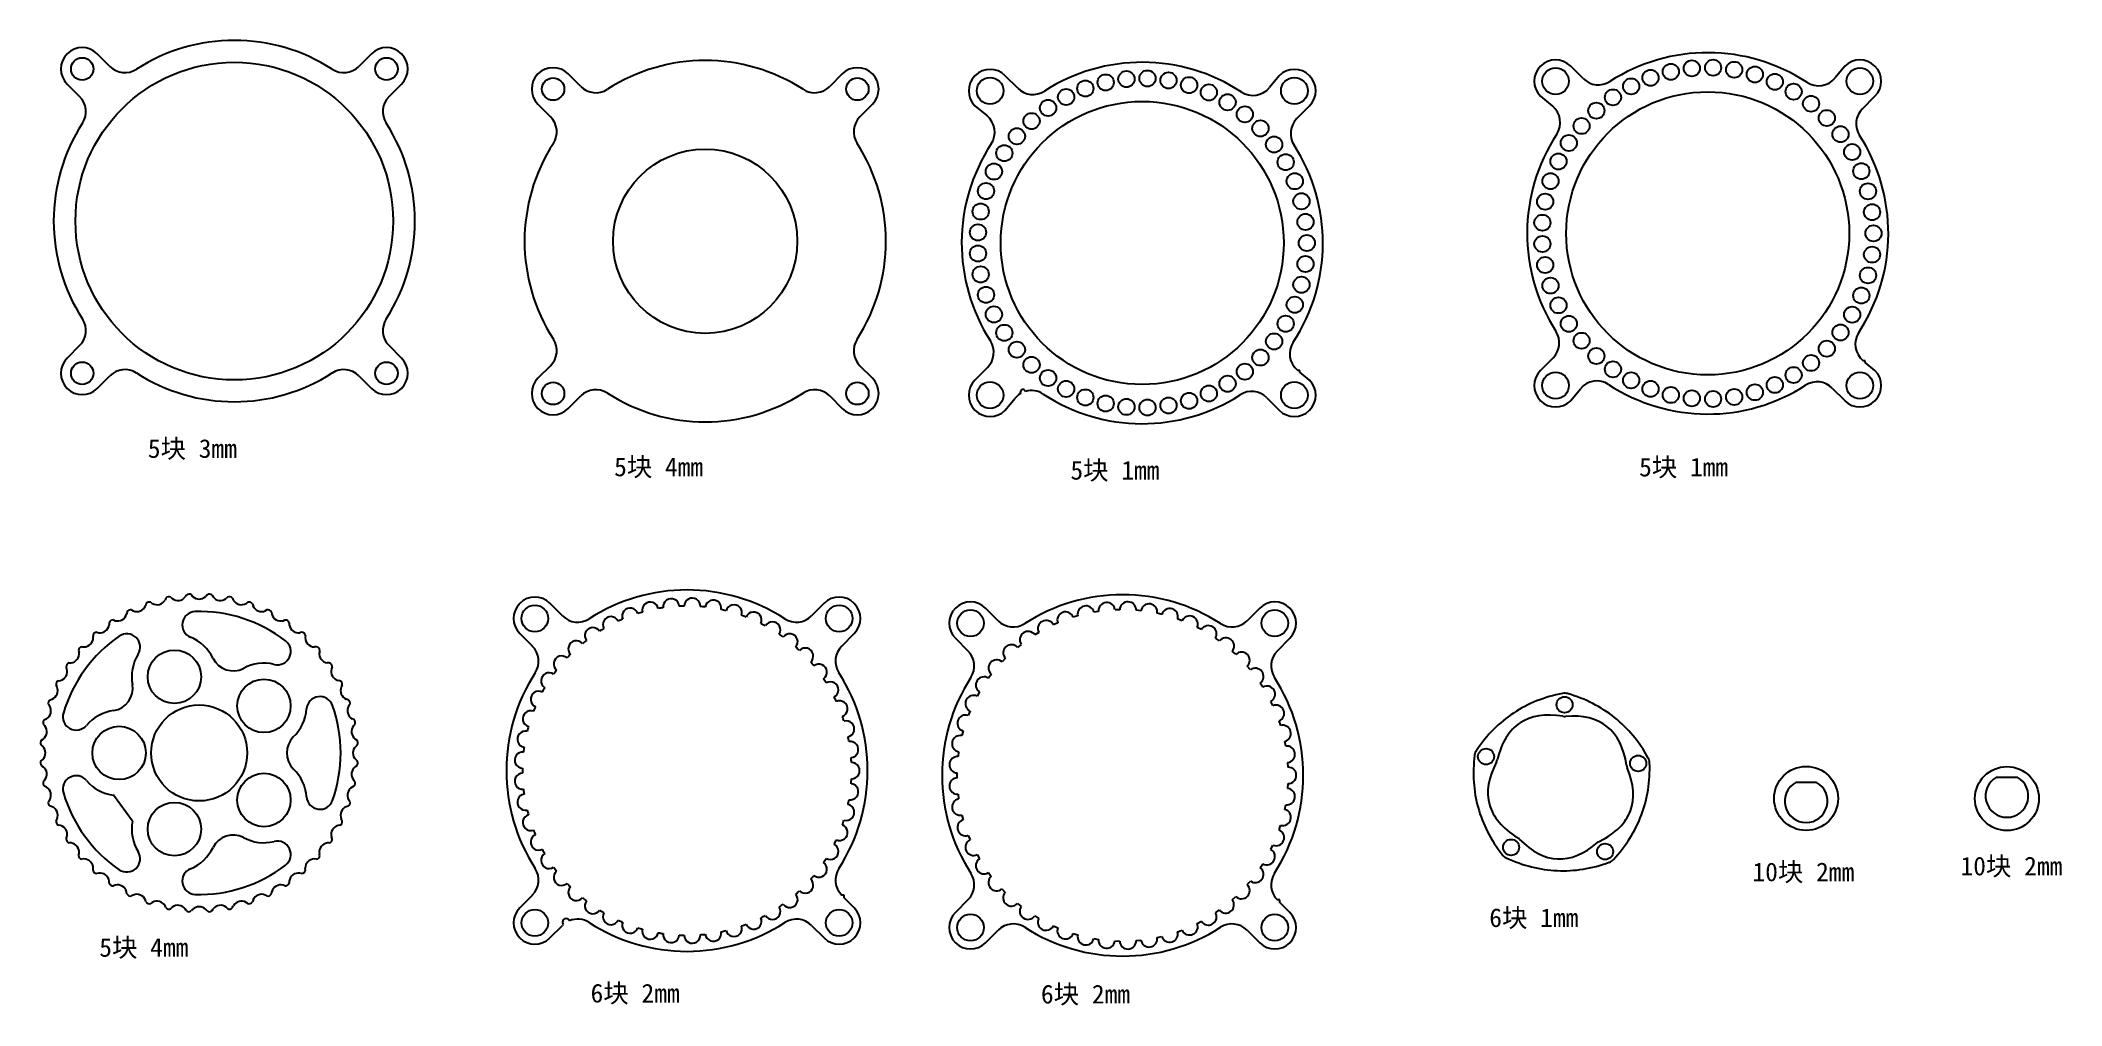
# Model space of a CAD drawing. Header units: millimetres. Extents: x 102 to 480, y -131 to 50.
import ezdxf

# ---------------------------------------------------------------- set-up
doc = ezdxf.new("R2010")
doc.units = ezdxf.units.MM

msp = doc.modelspace()

# ---------------------------------------------------------------- linework, layer by layer
at = {"color": 7, "linetype": 'Continuous', "lineweight": 25}
for p, q in [((114.61, 45.07), (112.26, 47.42)), ((163.61, 47.42), (161.26, 45.07)), ((106.61, 41.77), (108.96, 39.42)), ((166.91, 39.42), (169.26, 41.77)), ((202.81, 41.31), (200.46, 43.66)), ((251.8, 43.66), (249.45, 41.31)), ((284.67, 40.98), (282.31, 43.33)), ((333.66, 43.33), (331.83, 41.1)), ((390.59, 42.78), (388.24, 45.13)), ((439.59, 45.13), (437.76, 42.9)), ((194.8, 38), (197.15, 35.65)), ((255.11, 35.65), (257.46, 38)), ((382.59, 39.47), (384.81, 37.65)), ((442.89, 37.12), (445.24, 39.47)), ((276.66, 37.67), (278.89, 35.85)), ((336.96, 35.32), (339.31, 37.67)), ((108.96, -7.22), (106.61, -9.58)), ((169.26, -9.58), (166.91, -7.22)), ((197.15, -10.99), (194.8, -13.34)), ((257.46, -13.34), (255.11, -10.99)), ((279.01, -11.32), (276.66, -13.67)), ((384.94, -9.52), (382.59, -11.87)), ((443.42, -10.04), (443.02, -10.04)), ((443.42, -10.37), (443.42, -10.04)), ((445.24, -11.87), (443.42, -10.37)), ((112.26, -15.23), (114.61, -12.88)), ((161.26, -12.88), (163.61, -15.23)), ((337.49, -11.85), (337.09, -11.85)), ((337.49, -12.17), (337.49, -11.85)), ((339.31, -13.67), (337.49, -12.17)), ((200.46, -19), (202.81, -16.65)), ((249.45, -16.65), (251.8, -19)), ((282.31, -19.33), (284.14, -17.1)), ((331.31, -16.98), (333.66, -19.33)), ((388.24, -17.52), (390.07, -15.3)), ((437.23, -15.17), (439.59, -17.52)), ((118.67, -56.71), (118.99, -56.89)), ((121.38, -55.59), (121.27, -55.95)), ((122.27, -55.29), (122.57, -55.51)), ((125.11, -54.53), (124.95, -54.87)), ((126.03, -54.34), (126.3, -54.6)), ((128.95, -53.96), (128.75, -54.28)), ((129.88, -53.9), (130.12, -54.19)), ((132.82, -53.9), (132.58, -54.19)), ((133.76, -53.96), (133.95, -54.28)), ((136.67, -54.34), (136.4, -54.6)), ((137.59, -54.53), (137.74, -54.87)), ((140.43, -55.29), (140.13, -55.51)), ((141.32, -55.59), (141.43, -55.95)), ((144.04, -56.72), (143.7, -56.89)), ((199.4, -57.84), (197.05, -55.48)), ((248.39, -55.48), (246.04, -57.84)), ((281, -58.73), (278.65, -56.37)), ((303.78, -56.67), (302.89, -56.7)), ((307.75, -56.86), (306.86, -56.77)), ((329.99, -56.37), (327.64, -58.73)), ((114.5, -59.12), (114.49, -59.49)), ((115.28, -58.6), (115.63, -58.73)), ((117.83, -57.13), (117.76, -57.5)), ((144.88, -57.13), (144.93, -57.5)), ((147.07, -58.73), (147.42, -58.6)), ((148.2, -59.12), (148.21, -59.49)), ((292.17, -59.15), (291.36, -59.51)), ((295.93, -57.83), (295.07, -58.08)), ((299.81, -57), (298.94, -57.14)), ((311.67, -57.55), (310.8, -57.35)), ((315.46, -58.74), (314.63, -58.43)), ((319.07, -60.4), (318.29, -59.99)), ((108.76, -64.31), (108.85, -64.68)), ((109.38, -63.61), (109.75, -63.64)), ((111.46, -61.53), (111.48, -61.71)), ((111.5, -61.9), (111.48, -61.71)), ((112.17, -60.91), (112.53, -60.99)), ((150.54, -60.91), (150.17, -60.99)), ((151.24, -61.53), (151.2, -61.9)), ((153.32, -63.61), (152.95, -63.64)), ((153.94, -64.31), (153.85, -64.68)), ((191.4, -61.14), (193.75, -63.49)), ((251.7, -63.49), (254.05, -61.14)), ((272.99, -62.03), (275.35, -64.38)), ((285.33, -63.16), (284.63, -63.72)), ((288.62, -60.93), (287.86, -61.4)), ((322.45, -62.51), (321.72, -62)), ((333.3, -64.38), (335.65, -62.03)), ((106.58, -67.77), (106.45, -67.42)), ((106.97, -66.64), (107.35, -66.63)), ((155.73, -66.65), (155.35, -66.63)), ((156.25, -67.43), (156.11, -67.77)), ((282.34, -65.79), (281.73, -66.43)), ((325.52, -65.03), (324.86, -64.44)), ((328.24, -67.93), (327.67, -67.25)), ((104.74, -71.14), (104.57, -70.81)), ((104.98, -69.97), (105.35, -69.91)), ((157.72, -69.97), (157.35, -69.91)), ((158.13, -70.81), (157.95, -71.14)), ((279.72, -68.78), (279.19, -69.5)), ((330.58, -71.15), (330.09, -70.41)), ((103.36, -74.72), (103.14, -74.41)), ((103.44, -73.53), (103.8, -73.42)), ((159.26, -73.53), (158.9, -73.42)), ((159.56, -74.42), (159.34, -74.72)), ((275.73, -75.64), (275.39, -76.47)), ((277.51, -72.08), (277.07, -72.86)), ((332.48, -74.64), (332.09, -73.84)), ((102.2, -78.17), (102.45, -78.45)), ((102.38, -77.25), (102.72, -77.1)), ((160.32, -77.26), (159.98, -77.1)), ((160.5, -78.18), (160.25, -78.45)), ((274.42, -79.4), (274.2, -80.26)), ((333.92, -78.35), (333.63, -77.51)), ((101.75, -82.02), (102.04, -82.26)), ((101.81, -81.09), (102.13, -80.89)), ((160.89, -81.09), (160.57, -80.89)), ((160.95, -82.03), (160.66, -82.26)), ((334.87, -82.21), (334.7, -81.34)), ((101.75, -84.96), (102.04, -84.73)), ((101.81, -85.9), (102.13, -86.1)), ((160.88, -85.9), (160.57, -86.1)), ((160.66, -84.73), (160.95, -84.97)), ((273.6, -83.29), (273.49, -84.17)), ((335.32, -86.16), (335.26, -85.28)), ((102.2, -88.81), (102.45, -88.54)), ((102.72, -89.89), (102.38, -89.73)), ((160.32, -89.74), (159.98, -89.89)), ((160.25, -88.54), (160.5, -88.82)), ((273.29, -87.25), (273.29, -88.14)), ((335.26, -90.14), (335.32, -89.25)), ((430.4, -89), (434.28, -89)), ((468.02, -88.02), (471.9, -88.02)), ((103.14, -92.57), (103.36, -92.27)), ((103.8, -93.57), (103.44, -93.46)), ((118.85, -96.28), (115.32, -91.43)), ((159.25, -93.47), (158.9, -93.57)), ((159.56, -92.58), (159.34, -92.27)), ((273.49, -91.23), (273.6, -92.11)), ((334.7, -94.08), (334.87, -93.2)), ((104.57, -96.18), (104.74, -95.85)), ((105.35, -97.08), (104.98, -97.02)), ((157.71, -97.02), (157.35, -97.08)), ((158.13, -96.18), (157.95, -95.85)), ((274.19, -95.14), (274.42, -96)), ((333.63, -97.91), (333.91, -97.06)), ((106.45, -99.57), (106.58, -99.22)), ((107.35, -100.36), (106.97, -100.34)), ((155.72, -100.35), (155.35, -100.36)), ((156.24, -99.57), (156.11, -99.22)), ((275.39, -98.93), (275.73, -99.76)), ((332.09, -101.57), (332.47, -100.77)), ((108.76, -102.68), (108.85, -102.32)), ((109.75, -103.35), (109.38, -103.38)), ((111.46, -105.46), (111.5, -105.09)), ((112.53, -106), (112.16, -106.08)), ((150.53, -106.08), (150.17, -106)), ((151.24, -105.47), (151.2, -105.09)), ((153.32, -103.39), (152.95, -103.35)), ((153.93, -102.68), (153.85, -102.32)), ((277.06, -102.54), (277.5, -103.31)), ((279.19, -105.9), (279.72, -106.62)), ((330.08, -105.01), (330.57, -104.26)), ((114.5, -107.87), (114.49, -107.5)), ((115.63, -108.26), (115.27, -108.39)), ((117.82, -109.86), (117.76, -109.49)), ((144.87, -109.86), (144.93, -109.49)), ((147.42, -108.39), (147.07, -108.26)), ((148.21, -107.5), (148.2, -107.87)), ((281.72, -108.97), (282.34, -109.61)), ((327.66, -108.16), (328.24, -107.48)), ((118.99, -110.1), (118.66, -110.28)), ((121.38, -111.4), (121.27, -111.05)), ((122.57, -111.49), (122.27, -111.7)), ((125.11, -112.46), (124.95, -112.13)), ((126.3, -112.39), (126.02, -112.65)), ((128.94, -113.03), (128.75, -112.71)), ((130.12, -112.8), (129.88, -113.09)), ((132.82, -113.09), (132.58, -112.8)), ((133.75, -113.03), (133.95, -112.71)), ((136.67, -112.65), (136.4, -112.39)), ((137.59, -112.47), (137.74, -112.13)), ((140.43, -111.7), (140.13, -111.49)), ((141.43, -111.05), (141.31, -111.4)), ((144.03, -110.28), (143.7, -110.1)), ((193.75, -110.13), (191.4, -112.48)), ((252.17, -110.13), (251.7, -110.13)), ((252.17, -110.61), (252.17, -110.13)), ((254.05, -112.48), (252.17, -110.61)), ((275.35, -111.02), (272.99, -113.37)), ((284.62, -111.68), (285.32, -112.24)), ((321.71, -113.41), (322.44, -112.9)), ((324.85, -110.98), (325.51, -110.38)), ((333.77, -111.02), (333.3, -111.02)), ((333.77, -111.5), (333.77, -111.02)), ((335.65, -113.37), (333.77, -111.5)), ((197.05, -118.14), (199.4, -115.79)), ((246.04, -115.79), (248.39, -118.14)), ((278.65, -119.03), (281, -116.68)), ((287.85, -114.01), (288.61, -114.47)), ((291.35, -115.9), (292.16, -116.26)), ((295.06, -117.32), (295.92, -117.58)), ((314.62, -116.98), (315.45, -116.67)), ((318.28, -115.42), (319.07, -115.01)), ((327.64, -116.68), (329.99, -119.03)), ((298.93, -118.26), (299.8, -118.41)), ((302.88, -118.7), (303.77, -118.73)), ((306.86, -118.63), (307.74, -118.55)), ((310.79, -118.06), (311.66, -117.86))]:
    msp.add_line(p, q, dxfattribs=at)
for centre, radius in [((109.44, 44.59), 2.1), ((137.93, 16.1), 29.75), ((166.43, 44.59), 2.1), ((407.01, 44.06), 1.51), ((410.93, 44.7), 1.51), ((414.91, 44.82), 1.51), ((418.87, 44.44), 1.51), ((197.63, 40.83), 2.1), ((254.63, 40.83), 2.1), ((279.49, 40.5), 2.5), ((297.34, 40.93), 1.52), ((301.13, 42.06), 1.52), ((305.03, 42.69), 1.52), ((308.97, 42.81), 1.52), ((312.91, 42.44), 1.52), ((316.76, 41.56), 1.52), ((320.47, 40.19), 1.52), ((336.49, 40.5), 2.5), ((385.41, 42.3), 2.5), ((399.56, 41.32), 1.51), ((403.2, 42.93), 1.51), ((422.74, 43.56), 1.51), ((426.48, 42.18), 1.51), ((430, 40.34), 1.51), ((442.41, 42.3), 2.5), ((307.99, 12), 26.5), ((290.35, 37.29), 1.52), ((293.73, 39.33), 1.52), ((323.97, 38.36), 1.52), ((413.91, 13.8), 26.5), ((393.05, 36.78), 1.51), ((396.16, 39.26), 1.51), ((433.26, 38.07), 1.51), ((287.26, 34.82), 1.52), ((327.21, 36.1), 1.52), ((330.13, 33.45), 1.52), ((390.28, 33.92), 1.51), ((436.21, 35.39), 1.51), ((282.15, 28.82), 1.52), ((284.51, 31.99), 1.52), ((332.69, 30.44), 1.52), ((387.9, 30.73), 1.51), ((438.79, 32.37), 1.51), ((440.96, 29.03), 1.51), ((226.13, 12.33), 17.25), ((280.21, 25.38), 1.52), ((334.85, 27.13), 1.52), ((385.95, 27.27), 1.51), ((442.68, 25.45), 1.51), ((278.73, 21.72), 1.52), ((336.56, 23.57), 1.52), ((384.46, 23.58), 1.51), ((443.93, 21.68), 1.51), ((277.72, 17.89), 1.52), ((337.81, 19.82), 1.52), ((383.45, 19.74), 1.51), ((444.69, 17.77), 1.51), ((277.22, 13.98), 1.52), ((338.56, 15.94), 1.52), ((382.94, 15.79), 1.51), ((444.95, 13.8), 1.51), ((277.22, 10.03), 1.52), ((338.82, 12), 1.52), ((382.94, 11.82), 1.51), ((277.72, 6.11), 1.52), ((338.56, 8.06), 1.52), ((383.45, 7.87), 1.51), ((444.69, 9.83), 1.51), ((278.73, 2.29), 1.52), ((337.81, 4.18), 1.52), ((384.46, 4.02), 1.51), ((443.93, 5.93), 1.51), ((280.21, -1.38), 1.52), ((336.56, 0.43), 1.52), ((385.95, 0.34), 1.51), ((440.96, -1.43), 1.51), ((442.68, 2.16), 1.51), ((282.15, -4.82), 1.52), ((334.85, -3.13), 1.52), ((387.9, -3.13), 1.51), ((438.79, -4.76), 1.51), ((284.51, -7.98), 1.52), ((332.69, -6.44), 1.52), ((390.28, -6.31), 1.51), ((436.21, -7.79), 1.51), ((109.44, -12.4), 2.1), ((166.43, -12.4), 2.1), ((287.26, -10.82), 1.52), ((327.21, -12.1), 1.52), ((330.13, -9.45), 1.52), ((393.05, -9.17), 1.51), ((396.16, -11.65), 1.51), ((430, -12.74), 1.51), ((433.26, -10.46), 1.51), ((197.63, -16.17), 2.1), ((254.63, -16.17), 2.1), ((279.49, -16.5), 2.5), ((290.35, -13.29), 1.52), ((293.73, -15.33), 1.52), ((320.47, -16.19), 1.52), ((323.97, -14.36), 1.52), ((336.49, -16.5), 2.5), ((385.41, -14.7), 2.5), ((399.56, -13.71), 1.51), ((403.2, -15.32), 1.51), ((407.01, -16.45), 1.51), ((422.74, -15.95), 1.51), ((426.48, -14.58), 1.51), ((442.41, -14.7), 2.5), ((297.34, -16.93), 1.52), ((301.13, -18.06), 1.52), ((305.03, -18.69), 1.52), ((308.97, -18.81), 1.52), ((312.91, -18.43), 1.52), ((316.76, -17.56), 1.52), ((410.93, -17.09), 1.51), ((414.91, -17.22), 1.51), ((418.87, -16.83), 1.51), ((194.22, -58.31), 2.5), ((251.22, -58.31), 2.5), ((275.82, -59.2), 2.5), ((332.82, -59.2), 2.5), ((126.71, -69.23), 5), ((143.48, -74.68), 5), ((131.35, -83.5), 8.99), ((387.1, -74.47), 1.5), ((116.35, -83.5), 5), ((372.38, -84.18), 1.5), ((400.88, -85.46), 1.5), ((432.34, -92.02), 5.99), ((469.96, -92.04), 5.99), ((143.48, -92.31), 5), ((126.71, -97.76), 5), ((377.07, -101.18), 1.5), ((394.69, -101.97), 1.5), ((194.22, -115.31), 2.5), ((251.22, -115.31), 2.5), ((275.82, -116.2), 2.5), ((332.82, -116.2), 2.5)]:
    msp.add_circle(centre, radius, dxfattribs=at)
for centre, radius, start, end in [((137.93, 16.1), 33.84, 57.207, 122.793), ((109.44, 44.59), 4, 45, 225), ((166.43, 44.59), 4, 315, 135), ((226.13, 12.33), 33.84, 57.207, 122.793), ((307.99, 12), 33.83, 56.7365, 122.793), ((385.41, 42.3), 4, 45, 225), ((413.91, 13.8), 33.83, 56.7365, 122.793), ((442.41, 42.3), 4, 315, 135), ((117.44, 47.9), 4, 225, 302.793), ((158.43, 47.9), 4, 237.207, 315), ((197.63, 40.83), 4, 45, 225), ((254.63, 40.83), 4, 315, 135), ((279.49, 40.5), 4, 45, 225), ((336.49, 40.5), 4, 315, 135), ((393.42, 45.61), 4, 225, 302.793), ((434.67, 45.44), 4, 236.7365, 320.6677), ((106.13, 36.59), 4, 327.207, 45), ((169.74, 36.59), 4, 135, 212.793), ((205.64, 44.14), 4, 225, 302.793), ((246.62, 44.14), 4, 237.207, 315), ((287.49, 43.81), 4, 225, 302.793), ((328.74, 43.64), 4, 236.7365, 320.6677), ((137.93, 16.1), 33.84, 147.207, 212.793), ((137.93, 16.1), 33.84, 327.207, 32.793), ((194.33, 32.82), 4, 327.207, 45), ((257.94, 32.82), 4, 135, 212.793), ((276.35, 32.75), 4, 326.7365, 50.6677), ((339.79, 32.49), 4, 135, 212.793), ((382.28, 34.56), 4, 326.7365, 50.6677), ((445.72, 34.3), 4, 135, 212.793), ((226.13, 12.33), 33.84, 147.207, 212.793), ((226.13, 12.33), 33.84, 327.207, 32.793), ((307.99, 12), 33.83, 146.7365, 212.793), ((307.99, 12), 33.83, 326.7365, 32.793), ((413.91, 13.8), 33.83, 146.7365, 212.793), ((413.91, 13.8), 33.83, 326.7365, 32.793), ((106.13, -4.4), 4, 315, 32.793), ((169.74, -4.4), 4, 147.207, 225), ((194.33, -8.16), 4, 315, 32.793), ((257.94, -8.16), 4, 147.207, 225), ((276.18, -8.49), 4, 315, 32.793), ((339.62, -8.75), 4, 146.7365, 230.6677), ((382.11, -6.69), 4, 315, 32.793), ((445.55, -6.95), 4, 146.7365, 230.6677), ((109.44, -12.4), 4, 135, 315), ((166.43, -12.4), 4, 225, 45), ((117.44, -15.71), 4, 57.207, 135), ((137.93, 16.1), 33.83, 237.207, 302.793), ((158.43, -15.71), 4, 45, 122.793), ((197.63, -16.17), 4, 135, 315), ((254.63, -16.17), 4, 225, 45), ((279.49, -16.5), 4, 135, 315), ((336.49, -16.5), 4, 225, 45), ((385.41, -14.7), 4, 135, 315), ((393.16, -17.83), 4, 56.7365, 140.6677), ((413.91, 13.8), 33.84, 236.7365, 302.793), ((434.41, -18), 4, 45, 122.793), ((442.41, -14.7), 4, 225, 45), ((205.64, -19.47), 4, 57.207, 135), ((226.13, 12.33), 33.83, 237.207, 302.793), ((246.62, -19.47), 4, 45, 122.793), ((287.23, -19.64), 4, 120.4693, 140.6677), ((285.65, -15.96), 0.5, 19.7194, 206.886), ((287.23, -19.64), 4, 56.7365, 106.1361), ((307.99, 12), 33.84, 236.7365, 302.793), ((328.48, -19.8), 4, 45, 122.793), ((222.72, -86.81), 33.83, 57.207, 122.793), ((118.49, -57.42), 0.73, 76.3431, 156.1466), ((119.66, -55.27), 1.75, 247.6837, 337.3163), ((122.01, -55.97), 0.73, 68.8431, 148.6466), ((123.44, -53.99), 1.75, 240.1837, 329.8163), ((125.68, -54.98), 0.73, 61.3431, 141.1466), ((127.36, -53.21), 1.75, 232.6837, 322.3163), ((129.45, -54.49), 0.73, 53.8431, 133.6466), ((131.35, -52.95), 1.75, 225.1837, 314.8163), ((133.25, -54.49), 0.73, 46.3431, 126.1466), ((135.34, -53.21), 1.75, 217.6837, 307.3163), ((137.02, -54.98), 0.73, 38.8431, 118.6466), ((139.26, -53.99), 1.75, 210.1837, 299.8163), ((140.7, -55.97), 0.73, 31.3431, 111.1466), ((143.04, -55.27), 1.75, 202.6837, 292.3163), ((144.21, -57.42), 0.73, 23.8431, 103.6466), ((194.22, -58.31), 4, 45, 225), ((212.08, -57.88), 1.51, 18.8008, 201.6073), ((215.86, -56.76), 1.51, 11.4539, 194.2604), ((222.72, -86.81), 30.83, 98.3167, 100.0506), ((219.76, -56.13), 1.51, 4.1069, 186.9135), ((222.72, -86.81), 30.83, 90.9698, 92.7037), ((223.71, -56), 1.51, 356.76, 179.5665), ((222.72, -86.81), 30.83, 83.6229, 85.3567), ((227.64, -56.38), 1.51, 349.4131, 172.2196), ((222.72, -86.81), 30.83, 76.2759, 78.0098), ((231.5, -57.26), 1.51, 342.0661, 164.8727), ((251.22, -58.31), 4, 315, 135), ((275.82, -59.2), 4, 45, 225), ((304.32, -87.7), 33.83, 57.207, 122.793), ((297.43, -57.49), 1.54, 13.0361, 192.6552), ((301.35, -56.86), 1.54, 5.6892, 185.3082), ((305.32, -56.73), 1.54, 358.3422, 177.9613), ((309.27, -57.11), 1.54, 350.9953, 170.6144), ((313.15, -57.99), 1.54, 343.6484, 163.2674), ((332.82, -59.2), 4, 315, 135), ((112.75, -59.26), 1.75, 262.6837, 352.3163), ((115.2, -59.32), 0.73, 83.8431, 163.6466), ((116.07, -57.04), 1.75, 255.1837, 344.8163), ((130.67, -59.51), 2.5, 91.6124, 247.8435), ((131.35, -83.5), 26.5, 52.3876, 91.6124), ((146.62, -57.04), 1.75, 195.1837, 284.8163), ((147.5, -59.33), 0.73, 16.3431, 96.1466), ((149.95, -59.26), 1.75, 187.6837, 277.3163), ((202.23, -55.01), 4, 225, 302.793), ((205.09, -61.53), 1.51, 33.4947, 216.3012), ((222.72, -86.81), 30.83, 120.3575, 122.0914), ((208.46, -59.48), 1.51, 26.1478, 208.9543), ((222.72, -86.81), 30.83, 113.0106, 114.7445), ((222.72, -86.81), 30.83, 105.6637, 107.3976), ((222.72, -86.81), 30.83, 68.929, 70.6629), ((235.2, -58.62), 1.51, 334.7192, 157.5257), ((222.72, -86.81), 30.83, 61.582, 63.3159), ((238.71, -60.45), 1.51, 327.3722, 150.1788), ((243.22, -55.01), 4, 237.207, 315), ((283.83, -55.9), 4, 225, 302.793), ((289.99, -60.22), 1.54, 27.73, 207.3491), ((293.62, -58.62), 1.54, 20.3831, 200.0021), ((316.87, -59.37), 1.54, 336.3014, 155.9205), ((320.39, -61.2), 1.54, 328.9545, 148.5736), ((324.81, -55.9), 4, 237.207, 315), ((131.35, -83.5), 26.5, 124.3876, 163.6124), ((109.49, -64.33), 0.73, 98.8431, 178.6466), ((109.75, -61.89), 1.75, 270.1837, 359.8163), ((112.18, -61.64), 0.73, 91.3431, 171.1466), ((117.79, -63.69), 2.5, 328.1565, 124.3876), ((126.71, -69.23), 8, 25.3564, 67.8435), ((146, -64.48), 2.5, 256.1565, 52.3876), ((150.52, -61.64), 0.73, 8.8431, 88.6466), ((152.95, -61.89), 1.75, 180.1837, 269.8163), ((153.21, -64.33), 0.73, 1.3431, 81.1466), ((190.92, -66.32), 4, 327.207, 45), ((202, -63.99), 1.51, 40.8416, 223.6482), ((222.72, -86.81), 30.83, 127.7045, 129.4384), ((222.72, -86.81), 30.83, 54.2351, 55.969), ((241.95, -62.71), 1.51, 320.0253, 142.8318), ((222.72, -86.81), 30.83, 46.8882, 48.622), ((244.87, -65.36), 1.51, 312.6784, 135.4849), ((254.53, -66.32), 4, 135, 212.793), ((283.49, -64.76), 1.54, 42.4239, 222.0429), ((286.6, -62.28), 1.54, 35.0769, 214.696), ((323.65, -63.48), 1.54, 321.6075, 141.2266), ((104.89, -68.22), 1.75, 285.1837, 14.8163), ((107.18, -67.34), 0.73, 106.3431, 186.1466), ((107.11, -64.9), 1.75, 277.6837, 7.3163), ((126.71, -69.23), 8, 148.1565, 190.6436), ((137.72, -63.88), 4.24, 207, 297), ((143.48, -74.68), 8, 76.1565, 118.6436), ((155.59, -64.9), 1.75, 172.6837, 262.3163), ((155.52, -67.35), 0.73, 353.8431, 73.6466), ((157.81, -68.22), 1.75, 165.1837, 254.8163), ((199.25, -66.83), 1.51, 48.1886, 230.9951), ((222.72, -86.81), 30.83, 142.3984, 144.1322), ((222.72, -86.81), 30.83, 135.0514, 136.7853), ((222.72, -86.81), 30.83, 39.5412, 41.2751), ((247.43, -68.37), 1.51, 305.3314, 128.138), ((272.52, -67.21), 4, 327.207, 45), ((280.73, -67.61), 1.54, 49.7708, 229.3899), ((326.59, -66.15), 1.54, 314.2606, 133.8797), ((329.16, -69.17), 1.54, 306.9137, 126.5327), ((336.13, -67.21), 4, 135, 212.793), ((103.12, -71.8), 1.75, 292.6837, 22.3163), ((105.28, -70.64), 0.73, 113.8431, 193.6466), ((114.66, -71.37), 4.24, 279, 9), ((157.42, -70.64), 0.73, 346.3431, 66.1466), ((159.57, -71.8), 1.75, 157.6837, 247.3163), ((222.72, -86.81), 33.83, 147.207, 212.793), ((194.95, -73.44), 1.51, 62.8824, 245.689), ((196.89, -69.99), 1.51, 55.5355, 238.342), ((222.72, -86.81), 30.83, 149.7453, 151.4792), ((222.72, -86.81), 30.83, 32.1943, 33.9282), ((249.59, -71.68), 1.51, 297.9845, 120.791), ((222.72, -86.81), 33.84, 327.207, 32.793), ((304.32, -87.7), 33.83, 147.207, 212.793), ((278.35, -70.79), 1.54, 57.1177, 236.7368), ((331.33, -72.5), 1.54, 299.5667, 119.1858), ((304.32, -87.7), 33.83, 327.207, 32.793), ((101.84, -75.59), 1.75, 300.1837, 29.8163), ((103.82, -74.15), 0.73, 121.3431, 201.1466), ((116.35, -83.5), 8, 97.3564, 139.8435), ((143.48, -74.68), 8, 313.3564, 355.8435), ((153.96, -75.44), 2.5, 19.6124, 175.8435), ((131.35, -83.5), 26.5, 340.3876, 19.6124), ((160.86, -75.59), 1.75, 150.1837, 239.8163), ((158.88, -74.15), 0.73, 338.8431, 58.6466), ((193.46, -77.1), 1.51, 70.2294, 253.0359), ((222.72, -86.81), 30.83, 157.0922, 158.8261), ((222.72, -86.81), 30.83, 24.8473, 26.5812), ((251.3, -75.24), 1.51, 290.6376, 113.4441), ((276.4, -74.25), 1.54, 64.4647, 244.0838), ((333.05, -76.08), 1.54, 292.2198, 111.8389), ((387.1, -74.31), 2, 73.7942, 101.0709), ((102.84, -77.82), 0.73, 128.8431, 208.6466), ((101.06, -79.51), 1.75, 307.6837, 37.3163), ((108.32, -76.72), 2.5, 163.6124, 319.8435), ((161.64, -79.51), 1.75, 142.6837, 232.3163), ((159.86, -77.83), 0.73, 331.3431, 51.1466), ((192.46, -80.92), 1.51, 77.5763, 260.3829), ((222.72, -86.81), 30.83, 164.4392, 166.1731), ((222.72, -86.81), 30.83, 17.5004, 19.2343), ((252.55, -78.99), 1.51, 283.2906, 106.0971), ((274.91, -77.93), 1.54, 71.8116, 251.4307), ((334.3, -79.85), 1.54, 284.8729, 104.4919), ((387.09, -74.66), 2, 260.5048, 274.3641), ((102.34, -81.59), 0.73, 136.3431, 216.1466), ((100.8, -83.5), 1.75, 315.1837, 44.8163), ((151.98, -83.5), 4.24, 135, 225), ((161.9, -83.5), 1.75, 135.1837, 224.8163), ((160.36, -81.6), 0.73, 323.8431, 43.6466), ((222.72, -86.81), 30.83, 171.7861, 173.52), ((222.72, -86.81), 30.83, 10.1535, 11.8873), ((253.3, -82.87), 1.51, 275.9437, 98.7502), ((273.9, -81.77), 1.54, 79.1586, 258.7776), ((335.06, -83.74), 1.54, 277.5259, 97.145), ((372.24, -84.13), 2, 145.8659, 173.068), ((102.34, -85.39), 0.73, 143.8431, 223.6466), ((101.06, -87.48), 1.75, 322.6837, 52.3163), ((143.48, -92.31), 8, 4.1565, 46.6436), ((161.64, -87.48), 1.75, 127.6837, 217.3163), ((160.36, -85.4), 0.73, 316.3431, 36.1466), ((191.96, -84.84), 1.51, 84.9233, 267.7298), ((222.72, -86.81), 30.83, 179.1331, 180.8669), ((222.72, -86.81), 30.83, 2.8065, 4.5404), ((253.55, -86.81), 1.51, 268.5967, 91.4033), ((273.4, -85.71), 1.54, 86.5055, 266.1246), ((335.31, -87.71), 1.54, 270.179, 89.798), ((372.56, -84.25), 2, 332.711, 346.1541), ((400.7, -85.51), 2, 188.722, 202.3751), ((401.03, -85.42), 2, 1.8689, 28.9963), ((102.84, -89.16), 0.73, 151.3431, 231.1466), ((101.84, -91.4), 1.75, 330.1837, 59.8163), ((108.32, -90.27), 2.5, 40.1565, 196.3876), ((116.35, -83.5), 8, 220.1565, 262.6436), ((160.86, -91.4), 1.75, 120.1837, 209.8163), ((159.86, -89.17), 0.73, 308.8431, 28.6466), ((191.96, -88.79), 1.51, 92.2702, 275.0767), ((222.72, -86.81), 30.83, 186.48, 188.2139), ((253.3, -90.76), 1.51, 261.2498, 84.0563), ((222.72, -86.81), 30.83, 355.4596, 357.1935), ((273.4, -89.68), 1.54, 93.8524, 273.4715), ((335.06, -91.67), 1.54, 262.832, 82.4511), ((432.34, -92.52), 4.01, 118.8997, 61.1003), ((469.96, -91.54), 4.01, 118.8997, 61.1003), ((103.82, -92.84), 0.73, 158.8431, 238.6466), ((103.12, -95.19), 1.75, 337.6837, 67.3163), ((131.35, -83.5), 26.5, 196.3876, 235.6124), ((153.96, -91.55), 2.5, 184.1565, 340.3876), ((159.57, -95.19), 1.75, 112.6837, 202.3163), ((158.88, -92.84), 0.73, 301.3431, 21.1466), ((192.46, -92.71), 1.51, 99.6171, 282.4237), ((222.72, -86.81), 30.83, 193.8269, 195.5608), ((252.55, -94.63), 1.51, 253.9029, 76.7094), ((222.72, -86.81), 30.83, 348.1127, 349.8465), ((273.9, -93.62), 1.54, 101.1994, 280.8184), ((334.3, -95.57), 1.54, 255.4851, 75.1042), ((105.28, -96.35), 0.73, 166.3431, 246.1466), ((104.89, -98.77), 1.75, 345.1837, 74.8163), ((126.71, -97.76), 8, 169.3564, 211.8435), ((157.81, -98.77), 1.75, 105.1837, 194.8163), ((157.42, -96.36), 0.73, 293.8431, 13.6466), ((193.46, -96.53), 1.51, 106.9641, 289.7706), ((222.72, -86.81), 30.83, 201.1739, 202.9078), ((251.3, -98.38), 1.51, 246.5559, 69.3624), ((222.72, -86.81), 30.83, 340.7657, 342.4996), ((274.91, -97.46), 1.54, 108.5463, 288.1654), ((333.05, -99.34), 1.54, 248.1382, 67.7572), ((107.18, -99.64), 0.73, 173.8431, 253.6466), ((107.11, -102.09), 1.75, 352.6837, 82.3163), ((117.79, -103.3), 2.5, 235.6124, 31.8435), ((126.71, -97.76), 8, 292.1565, 334.6436), ((137.72, -103.11), 4.24, 63, 153), ((143.48, -92.31), 8, 241.3564, 283.8435), ((146, -102.51), 2.5, 307.6124, 103.8435), ((155.59, -102.09), 1.75, 97.6837, 187.3163), ((155.52, -99.65), 0.73, 286.3431, 6.1466), ((194.95, -100.19), 1.51, 114.311, 297.1176), ((222.72, -86.81), 30.83, 208.5208, 210.2547), ((249.59, -101.94), 1.51, 239.209, 62.0155), ((222.72, -86.81), 30.83, 333.4188, 335.1527), ((276.4, -101.15), 1.54, 115.8933, 295.5123), ((331.32, -102.91), 1.54, 240.7912, 60.4103), ((377.2, -101.03), 2, 44.7218, 58.3715), ((394.59, -101.81), 2, 116.722, 130.3751), ((109.49, -102.66), 0.73, 181.3431, 261.1466), ((109.75, -105.1), 1.75, 0.1837, 89.8163), ((112.18, -105.35), 0.73, 188.8431, 268.6466), ((112.75, -107.73), 1.75, 7.6837, 97.3163), ((130.67, -107.49), 2.5, 112.1565, 268.3876), ((131.35, -83.5), 26.5, 268.3876, 307.6124), ((149.95, -107.73), 1.75, 82.6837, 172.3163), ((150.51, -105.35), 0.73, 271.3431, 351.1466), ((152.95, -105.1), 1.75, 90.1837, 179.8163), ((153.2, -102.66), 0.73, 278.8431, 358.6466), ((190.92, -107.3), 4, 315, 32.793), ((196.89, -103.63), 1.51, 121.658, 304.4645), ((222.72, -86.81), 30.83, 215.8678, 217.6016), ((199.25, -106.8), 1.51, 129.0049, 311.8114), ((247.43, -105.25), 1.51, 231.862, 54.6686), ((222.72, -86.81), 30.83, 326.0718, 327.8057), ((254.53, -107.3), 4, 147.207, 225), ((278.35, -104.61), 1.54, 123.2402, 302.8593), ((329.16, -106.24), 1.54, 233.4443, 53.0633), ((376.98, -101.3), 2, 217.8686, 244.9963), ((394.78, -102.1), 2, 289.7942, 317.0709), ((115.2, -107.67), 0.73, 196.3431, 276.1466), ((116.07, -109.95), 1.75, 15.1837, 104.8163), ((146.62, -109.95), 1.75, 75.1837, 164.8163), ((147.5, -107.67), 0.73, 263.8431, 343.6466), ((222.72, -86.81), 30.83, 223.2147, 224.9486), ((202, -109.64), 1.51, 136.3518, 319.1584), ((222.72, -86.81), 30.83, 311.378, 313.1118), ((244.87, -108.26), 1.51, 224.5151, 47.3216), ((222.72, -86.81), 30.83, 318.7249, 320.4588), ((272.52, -108.19), 4, 315, 32.793), ((280.72, -107.79), 1.54, 130.5871, 310.2062), ((283.48, -110.64), 1.54, 137.9341, 317.5531), ((326.58, -109.27), 1.54, 226.0973, 45.7164), ((336.13, -108.19), 4, 147.207, 225), ((118.49, -109.57), 0.73, 203.8431, 283.6466), ((119.66, -111.72), 1.75, 22.6837, 112.3163), ((122, -111.02), 0.73, 211.3431, 291.1466), ((123.44, -113), 1.75, 30.1837, 119.8163), ((125.68, -112.01), 0.73, 218.8431, 298.6466), ((127.36, -113.78), 1.75, 37.6837, 127.3163), ((129.44, -112.5), 0.73, 226.3431, 306.1466), ((131.35, -114.05), 1.75, 45.1837, 134.8163), ((133.25, -112.5), 0.73, 233.8431, 313.6466), ((135.34, -113.78), 1.75, 52.6837, 142.3163), ((137.02, -112.01), 0.73, 241.3431, 321.1466), ((139.26, -113), 1.75, 60.1837, 149.8163), ((140.69, -111.02), 0.73, 248.8431, 328.6466), ((143.04, -111.72), 1.75, 67.6837, 157.3163), ((144.2, -109.57), 0.73, 256.3431, 336.1466), ((194.22, -115.31), 4, 135, 315), ((222.72, -86.81), 30.83, 230.5616, 232.2955), ((205.09, -112.1), 1.51, 143.6988, 326.5053), ((222.72, -86.81), 30.83, 237.9086, 239.6425), ((208.46, -114.15), 1.51, 151.0457, 333.8522), ((238.71, -113.18), 1.51, 209.8212, 32.6278), ((222.72, -86.81), 30.83, 304.031, 305.7649), ((241.95, -110.92), 1.51, 217.1682, 39.9747), ((251.22, -115.31), 4, 225, 45), ((275.82, -116.2), 4, 135, 315), ((286.59, -113.12), 1.54, 145.281, 324.9001), ((320.38, -114.21), 1.54, 211.4035, 31.0225), ((323.64, -111.94), 1.54, 218.7504, 38.3695), ((332.82, -116.2), 4, 225, 45), ((200.1, -115.23), 0.7, 27.2117, 217.2513), ((202.23, -118.62), 4, 132.2711, 135), ((202.23, -118.62), 4, 57.207, 112.1919), ((222.72, -86.81), 33.84, 237.207, 302.793), ((222.72, -86.81), 30.83, 245.2555, 246.9894), ((212.08, -115.75), 1.51, 158.3927, 341.1992), ((222.72, -86.81), 30.83, 252.6024, 254.3363), ((215.86, -116.87), 1.51, 165.7396, 348.5461), ((222.72, -86.81), 30.83, 259.9494, 261.6833), ((219.76, -117.5), 1.51, 173.0865, 355.8931), ((227.64, -117.25), 1.51, 187.7804, 10.5869), ((222.72, -86.81), 30.83, 281.9902, 283.7241), ((231.5, -116.37), 1.51, 195.1273, 17.9339), ((222.72, -86.81), 30.83, 289.3371, 291.071), ((235.2, -115), 1.51, 202.4743, 25.2808), ((222.72, -86.81), 30.83, 296.6841, 298.418), ((243.22, -118.62), 4, 45, 122.793), ((283.83, -119.51), 4, 57.207, 135), ((304.32, -87.7), 33.84, 237.207, 302.793), ((289.98, -115.18), 1.54, 152.628, 332.247), ((293.62, -116.79), 1.54, 159.9749, 339.594), ((313.14, -117.41), 1.54, 196.7096, 16.3287), ((316.86, -116.04), 1.54, 204.0565, 23.6756), ((324.81, -119.51), 4, 45, 122.793), ((222.72, -86.81), 30.83, 267.2963, 269.0302), ((223.71, -117.63), 1.51, 180.4335, 3.24), ((222.72, -86.81), 30.83, 274.6433, 276.3771), ((297.42, -117.92), 1.54, 167.3218, 346.9409), ((301.34, -118.55), 1.54, 174.6688, 354.2878), ((305.31, -118.68), 1.54, 182.0157, 1.6348), ((309.26, -118.3), 1.54, 189.3626, 8.9817)]:
    msp.add_arc(centre, radius, start, end, dxfattribs=at)
for points, knots in [([(386.72, -72.35), (383.3, -73.02), (377.19, -75.46), (372.53, -80.13), (370.58, -83.01)], [0.0220647, 0.0220647, 0.0220647, 0.0220647, 0.4999606, 0.9779224, 0.9779224, 0.9779224, 0.9779224]), ([(402.78, -84.45), (401.1, -81.41), (396.87, -76.34), (391.01, -73.37), (387.66, -72.39)], [0.0220091, 0.0220091, 0.0220091, 0.0220091, 0.5000407, 0.9779353, 0.9779353, 0.9779353, 0.9779353]), ([(386.76, -76.64), (383.49, -76.09), (378.13, -76.92), (375.3, -81.5), (374.51, -84.73)], [0.0118765, 0.0118765, 0.0118765, 0.0118765, 0.500004, 0.9885369, 0.9885369, 0.9885369, 0.9885369]), ([(398.72, -85.81), (398.21, -82.52), (395.8, -77.71), (390.54, -76.4), (387.24, -76.66)], [0.0116511, 0.0116511, 0.0116511, 0.0116511, 0.4999789, 0.9881228, 0.9881228, 0.9881228, 0.9881228]), ([(370.25, -83.89), (369.83, -87.35), (370.26, -93.91), (373.26, -99.79), (375.4, -102.53)], [0.0219965, 0.0219965, 0.0219965, 0.0219965, 0.4999608, 0.9779909, 0.9779909, 0.9779909, 0.9779909]), ([(374.34, -85.17), (372.81, -88.13), (371.93, -93.44), (375.42, -97.59), (378.25, -99.33)], [0.0114631, 0.0114631, 0.0114631, 0.0114631, 0.4999801, 0.988312, 0.988312, 0.988312, 0.988312]), ([(393.69, -100.02), (396.66, -98.52), (400.49, -94.74), (400.11, -89.34), (398.85, -86.27)], [0.011651, 0.011651, 0.011651, 0.011651, 0.4999633, 0.9883082, 0.9883082, 0.9883082, 0.9883082]), ([(396.24, -103.46), (398.61, -100.91), (402.12, -95.35), (403.15, -88.83), (403.03, -85.36)], [0.0220647, 0.0220647, 0.0220647, 0.0220647, 0.4999593, 0.9779909, 0.9779909, 0.9779909, 0.9779909]), ([(378.62, -99.63), (380.96, -101.99), (385.74, -104.47), (390.76, -102.43), (393.29, -100.28)], [0.011648, 0.011648, 0.011648, 0.011648, 0.4999636, 0.9883083, 0.9883083, 0.9883083, 0.9883083]), ([(376.13, -103.12), (379.28, -104.59), (385.68, -106.2), (392.17, -105.16), (395.45, -103.98)], [0.0220093, 0.0220093, 0.0220093, 0.0220093, 0.5000407, 0.9779353, 0.9779353, 0.9779353, 0.9779353])]:
    msp.add_open_spline(points, degree=3, knots=knots, dxfattribs=at)

# ---------------------------------------------------------------- texts
at = {"char_height": 3.5, "attachment_point": 1}
for s, insert in [('5{\\fSimSun|b0|i0|c134|p2;块} 3mm ', (121.73, -24.74)), ('5{\\fSimSun|b0|i0|c134|p2;块} 4mm ', (209.07, -28.18)), ('5{\\fSimSun|b0|i0|c134|p2;块} 1mm ', (294.54, -28.81)), ('5{\\fSimSun|b0|i0|c134|p2;块} 1mm ', (401.06, -28.21)), ('10{\\fSimSun|b0|i0|c134|p2;块} 2mm ', (422.29, -104.02)), ('10{\\fSimSun|b0|i0|c134|p2;块} 2mm ', (461.26, -102.93)), ('6{\\fSimSun|b0|i0|c134|p2;块} 1mm ', (372.99, -112.6)), ('5{\\fSimSun|b0|i0|c134|p2;块} 4mm ', (112.63, -118.16)), ('6{\\fSimSun|b0|i0|c134|p2;块} 2mm ', (204.66, -126.73)), ('6{\\fSimSun|b0|i0|c134|p2;块} 2mm ', (289.02, -126.91))]:
    msp.add_mtext_dynamic_manual_height_columns(s, width=39.8966, gutter_width=17.5, heights=[0], dxfattribs=dict(at, insert=insert))

doc.saveas('drawing.dxf')
